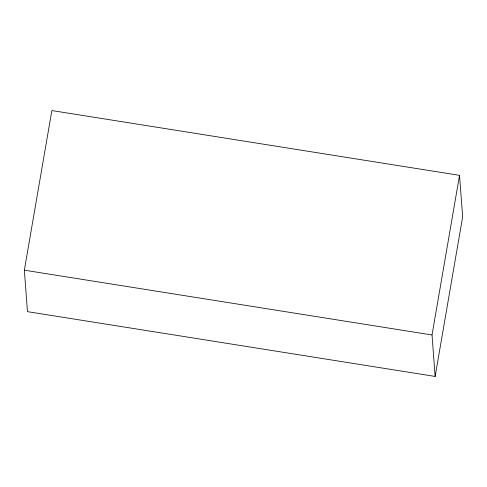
<?xml version="1.0" encoding="UTF-8"?>
<svg xmlns="http://www.w3.org/2000/svg" width="487" height="487" viewBox="0 0 487 487"><rect width="100%" height="100%" fill="white"/><g stroke="black" fill="none" stroke-linecap="round" stroke-linejoin="round"><path stroke-width="0.73" d="M24.35 270.188L51.866 110.561L459.533 175.35L462.65 216.812L435.135 376.439L27.467 311.65L24.35 270.188L432.018 334.977L435.135 376.439M432.018 334.977L459.533 175.35"/></g></svg>
